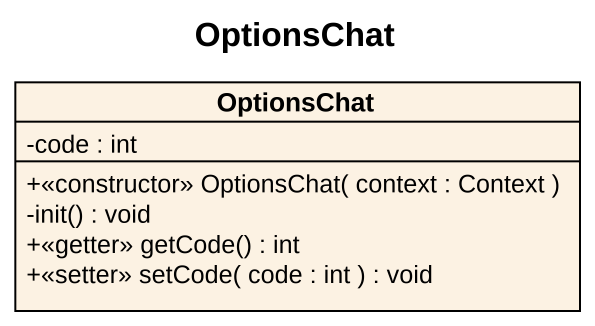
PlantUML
@startuml
title OptionsChat
hide circle
hide empty members
skinparam classAttributeIconSize 0
class OptionsChat {
  -code : int
  +<<constructor>> OptionsChat( context : Context )
  -init() : void
  +<<getter>> getCode() : int
  +<<setter>> setCode( code : int ) : void
}
@enduml
